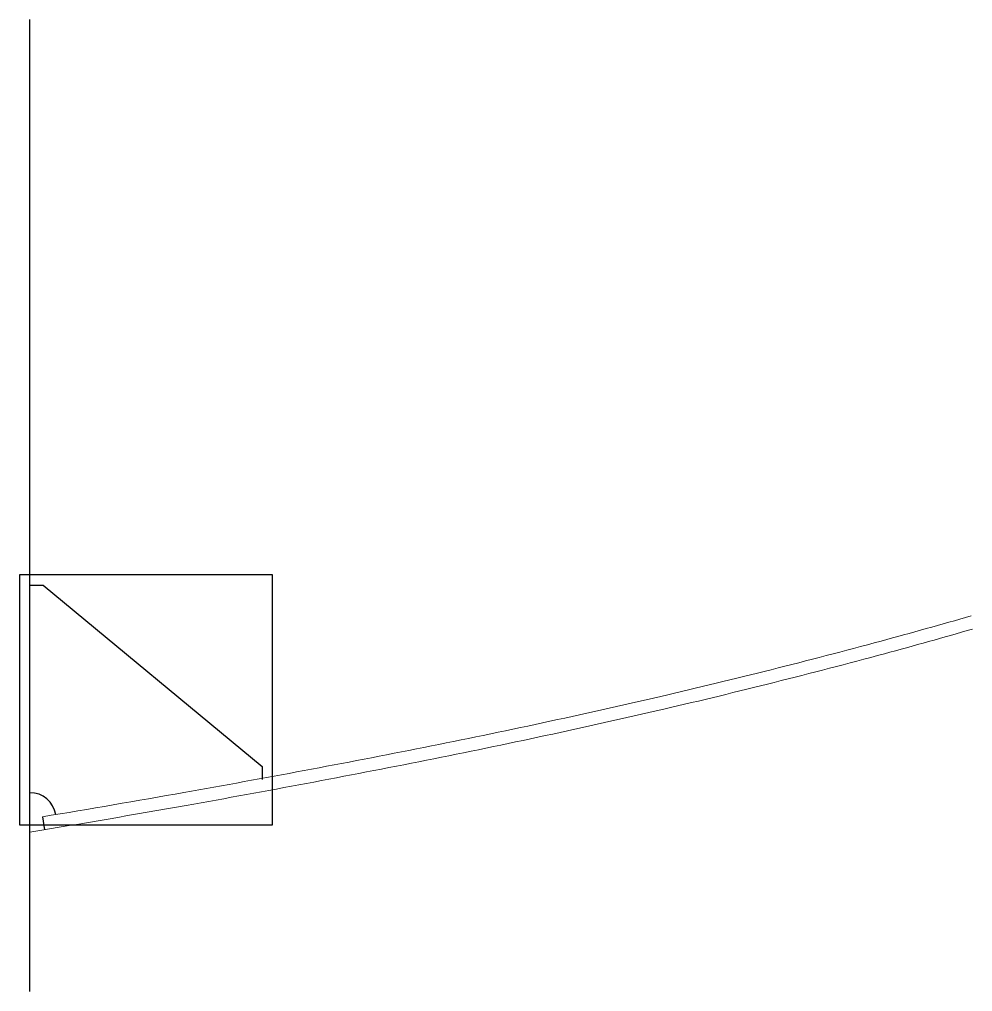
# Model space of a CAD drawing. Header units: millimetres. Extents: x 3197 to 5016, y 493 to 2347.
import ezdxf

# ---------------------------------------------------------------- set-up
doc = ezdxf.new("R2010")
doc.units = ezdxf.units.MM
for name, color, linetype in [('-1202', 7, 'Continuous'), ('200-CO3', 7, 'Continuous'), ('Braket', 30, 'Continuous'), ('Plate _Visible', 7, 'Continuous')]:
    doc.layers.add(name, color=color, linetype=linetype)

msp = doc.modelspace()

# ---------------------------------------------------------------- linework, layer by layer
at = {"layer": '-1202', "color": 7, "linetype": 'Continuous', "lineweight": 0}
for points in [[(3240.9, 826.1, 0.002749), (3510.8, 872.5, 0.005161), (3968.8, 958.5, 0.008049), (4420.7, 1055.8, 0.008823), (4841, 1161.3, 0.004464), (5013.1, 1209.4)], [(3216.9, 796.8, 0.003034), (3515.1, 847.8, 0.005161), (3973.6, 934, 0.008049), (4426.3, 1031.4, 0.008823), (4847.5, 1137.2, 0.00435), (5015.6, 1184.2)]]:
    msp.add_lwpolyline(points, format="xyb", dxfattribs=at)
at = {"color": 7, "linetype": 'Continuous', "ltscale": 3}
msp.add_line((3240.9, 826.1), (3245, 801.4), dxfattribs=at)
msp.add_arc((3216.9, 822.1), 50, 9.4298, 90, dxfattribs=at)
at = {"layer": '200-CO3', "color": 7, "linetype": 'Continuous', "ltscale": 3}
msp.add_lwpolyline([(3216.9, 1267.8), (3241.9, 1267.8), (3659.9, 922.1), (3659.9, 897.1)], dxfattribs=at)
at = {"layer": 'Braket'}
for p, q in [((3679.9, 1287.8), (3196.9, 1287.8)), ((3196.9, 1287.8), (3196.9, 810.5)), ((3679.9, 810.5), (3679.9, 1287.8)), ((3196.9, 810.5), (3679.9, 810.5))]:
    msp.add_line(p, q, dxfattribs=at)
at = {"layer": 'Plate _Visible', "color": 3, "linetype": 'Continuous', "ltscale": 100}
msp.add_lwpolyline([(3216.9, 492.8), (3216.9, 2347)], dxfattribs=at)

doc.saveas('drawing.dxf')
